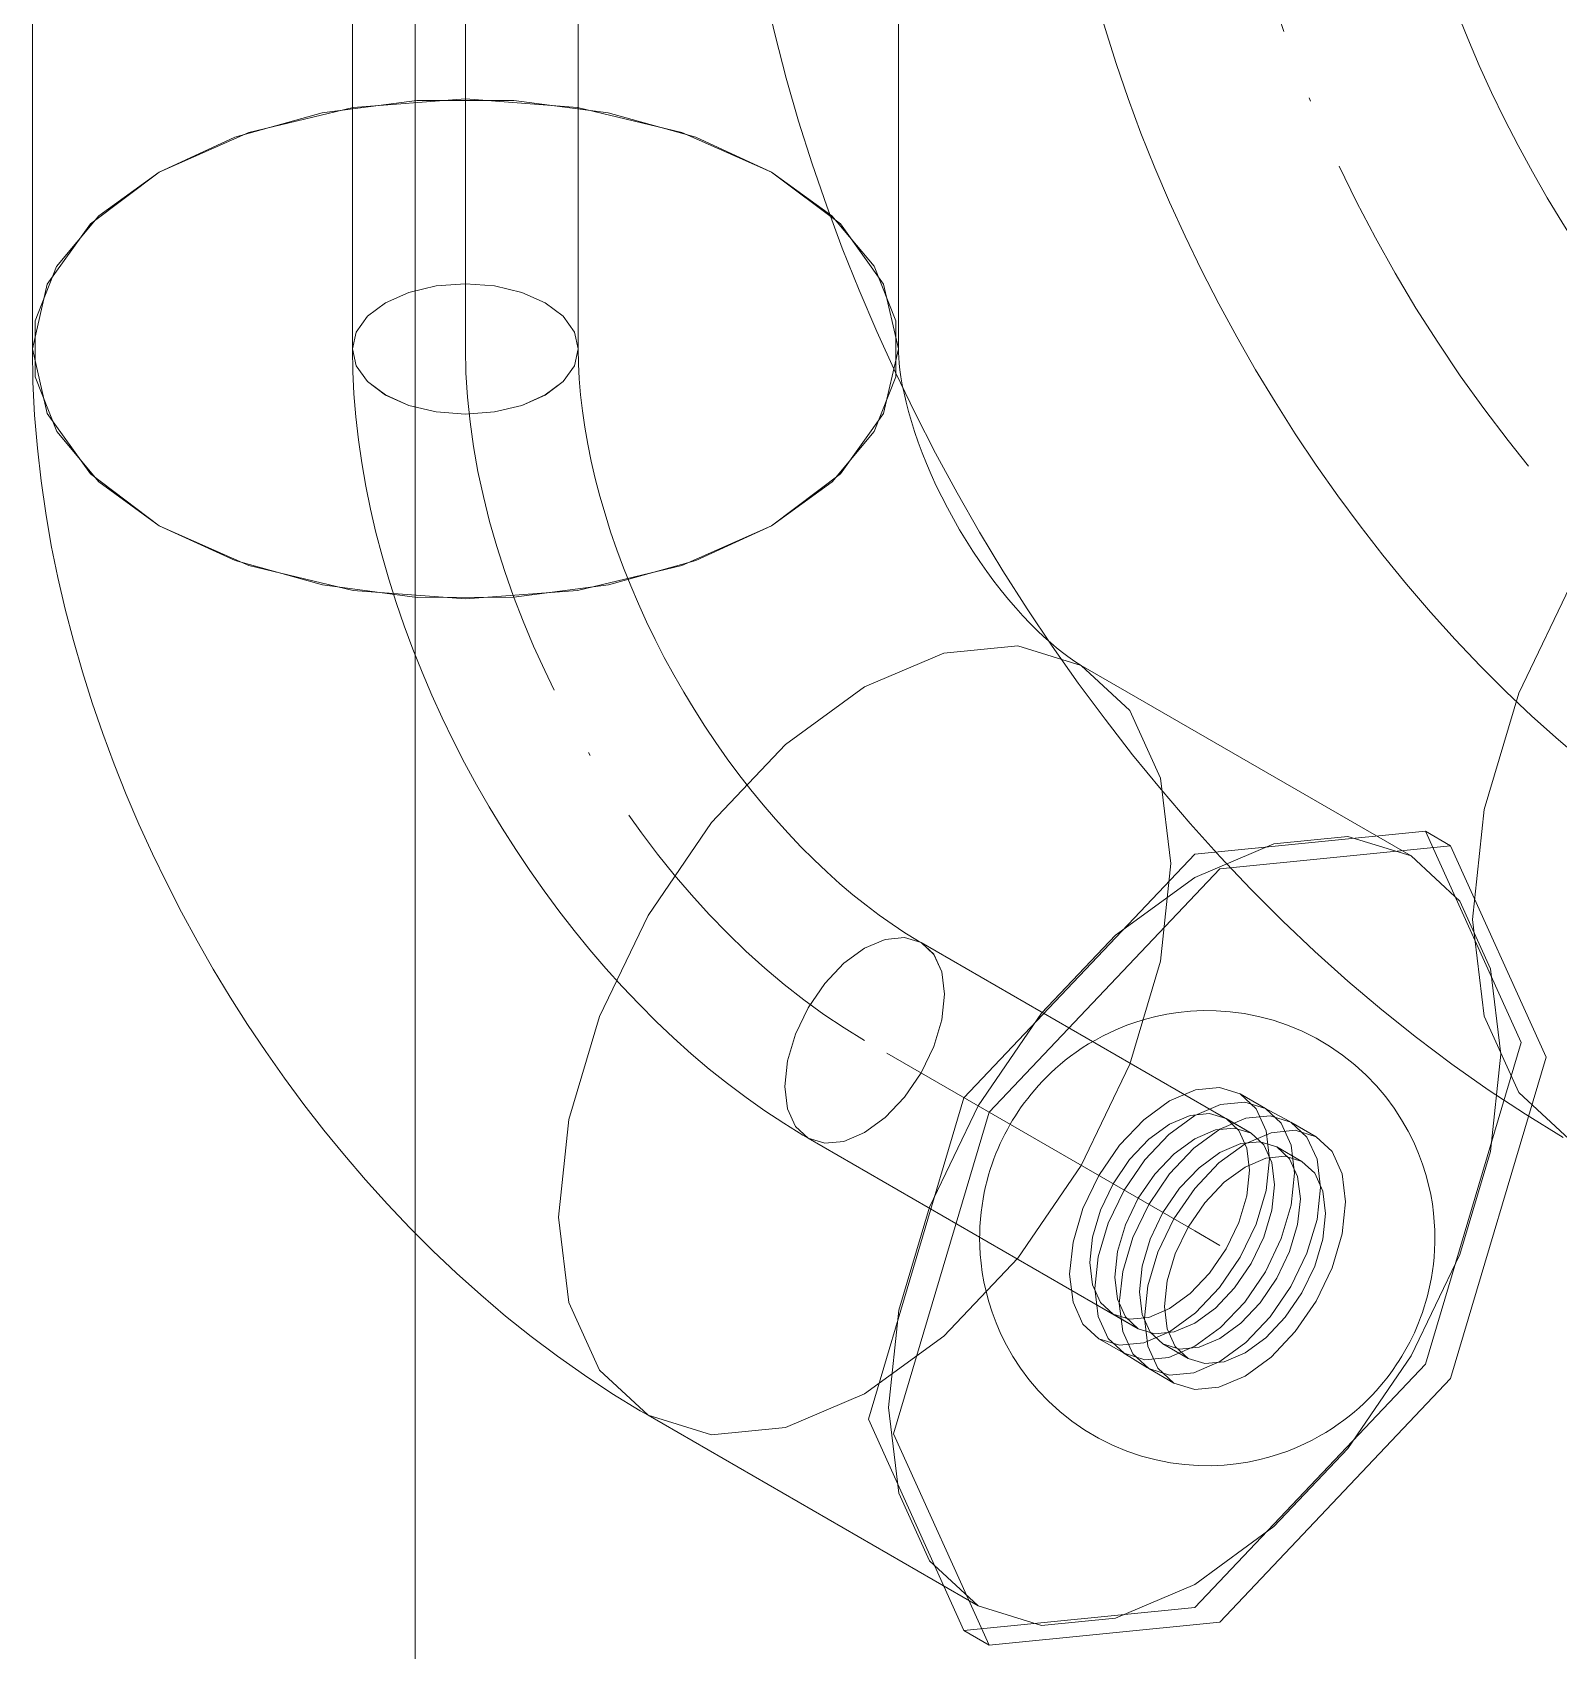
# Model space of a CAD drawing. Header units: millimetres. Extents: x -88595 to 880822, y -1054509 to -148035.
# Drawn here: x 428585.74 to 428628.65, y -355723.35 to -355677.84 of the extents above; entities that cross this region are included whole.
import ezdxf

# ---------------------------------------------------------------- set-up
doc = ezdxf.new("R2010")
doc.units = ezdxf.units.MM
doc.linetypes.add('$12$ADSK_Осевая', pattern=[14, 10, -2, 0, -2])
doc.linetypes.add('$13$ADSK_Осевая', pattern=[14, 10, -2, 0, -2])
for name, color, linetype, lineweight in [('Изоляция', 7, 'Continuous', 18), ('Оборудование', 7, 'Continuous', 18), ('Трубопровод', 7, 'Continuous', 18), ('Трубопроводы', 7, 'Continuous', 18)]:
    doc.layers.add(name, color=color, linetype=linetype, lineweight=lineweight)

# ---------------------------------------------------------------- blocks, each defined once
blk = doc.blocks.new('$0$ADSK_Настенный внутренний блок кондиционера1 - AS12BS4HRA-3264940-В_ОВ3_1')
at = {"layer": 'Оборудование'}
blk.add_line((-4187.447, -1239.269), (-4187.447, -1440.011), dxfattribs=at)
blk = doc.blocks.new('$0$ADSK_МедьПайка_Отвод-гнутая труба - Отвод _гнутая труба_-V140-В_ОВ3_1')
at = {"layer": 'Трубопроводы', "color": 190, "true_color": 0x8000ff}
for points in [[(-18410.91, 7353.951, 0), (-18410.405, 7354.33, 0), (-18410.088, 7354.772, 0), (-18409.98, 7355.247, 0), (-18410.088, 7355.721, 0), (-18410.405, 7356.163, 0), (-18410.91, 7356.543, 0), (-18411.567, 7356.834, 0), (-18412.333, 7357.017, 0), (-18413.155, 7357.08, 0), (-18413.976, 7357.017, 0), (-18414.742, 7356.834, 0), (-18415.4, 7356.543, 0)], [(-18415.4, 7356.543, 0), (-18415.904, 7356.163, 0), (-18416.221, 7355.721, 0), (-18416.33, 7355.247, 0), (-18416.221, 7354.772, 0), (-18415.904, 7354.33, 0), (-18415.4, 7353.951, 0), (-18414.742, 7353.659, 0), (-18413.976, 7353.476, 0), (-18413.155, 7353.414, 0), (-18412.333, 7353.476, 0), (-18411.567, 7353.659, 0), (-18410.91, 7353.951, 0)], [(-18416.33, 7355.247, 0), (-18416.319, 7354.615, 0), (-18416.287, 7353.979, 0), (-18416.234, 7353.337, 0), (-18416.16, 7352.692, 0), (-18416.066, 7352.043, 0), (-18415.953, 7351.391, 0), (-18415.82, 7350.737, 0), (-18415.668, 7350.081, 0), (-18415.497, 7349.425, 0), (-18415.308, 7348.769, 0), (-18415.1, 7348.113, 0), (-18414.876, 7347.459, 0), (-18414.633, 7346.808, 0), (-18414.374, 7346.159, 0), (-18414.099, 7345.514, 0), (-18413.807, 7344.873, 0), (-18413.499, 7344.238, 0), (-18413.176, 7343.609, 0), (-18412.838, 7342.987, 0), (-18412.486, 7342.372, 0), (-18412.12, 7341.766, 0), (-18411.74, 7341.169, 0), (-18411.347, 7340.583, 0), (-18410.942, 7340.007, 0), (-18410.524, 7339.442, 0), (-18410.095, 7338.89, 0), (-18409.655, 7338.351, 0), (-18409.203, 7337.825, 0), (-18408.742, 7337.314, 0), (-18408.271, 7336.818, 0), (-18407.79, 7336.337, 0), (-18407.301, 7335.873, 0), (-18406.803, 7335.426, 0), (-18406.298, 7334.997, 0), (-18405.785, 7334.586, 0), (-18405.264, 7334.195, 0), (-18404.737, 7333.823, 0), (-18404.203, 7333.471, 0), (-18403.664, 7333.14, 0), (-18403.517, 7333.054, 0)], [(-18409.98, 7355.247, 0), (-18409.972, 7354.831, 0), (-18409.951, 7354.402, 0), (-18409.914, 7353.96, 0), (-18409.862, 7353.506, 0), (-18409.795, 7353.042, 0), (-18409.713, 7352.569, 0), (-18409.615, 7352.088, 0), (-18409.502, 7351.599, 0), (-18409.373, 7351.105, 0), (-18409.229, 7350.606, 0), (-18409.07, 7350.104, 0), (-18408.897, 7349.598, 0), (-18408.708, 7349.092, 0), (-18408.506, 7348.585, 0), (-18408.289, 7348.078, 0), (-18408.06, 7347.574, 0), (-18407.817, 7347.072, 0), (-18407.561, 7346.574, 0), (-18407.293, 7346.081, 0), (-18407.014, 7345.594, 0), (-18406.724, 7345.113, 0), (-18406.423, 7344.641, 0), (-18406.112, 7344.177, 0), (-18405.793, 7343.722, 0), (-18405.464, 7343.279, 0), (-18405.129, 7342.847, 0), (-18404.786, 7342.427, 0), (-18404.437, 7342.02, 0), (-18404.082, 7341.627, 0), (-18403.723, 7341.249, 0), (-18403.36, 7340.886, 0), (-18402.994, 7340.54, 0), (-18402.627, 7340.209, 0), (-18402.258, 7339.897, 0), (-18401.89, 7339.602, 0), (-18401.523, 7339.325, 0), (-18401.157, 7339.067, 0), (-18400.795, 7338.829, 0), (-18400.438, 7338.609, 0), (-18400.342, 7338.554, 0)], [(-18401.929, 7333.212, 0), (-18401.348, 7333.635, 0), (-18400.807, 7334.207, 0), (-18400.342, 7334.887, 0), (-18399.985, 7335.63, 0), (-18399.761, 7336.385, 0), (-18399.684, 7337.1, 0), (-18399.761, 7337.727, 0), (-18399.985, 7338.223, 0), (-18400.342, 7338.554, 0), (-18400.807, 7338.697, 0), (-18401.348, 7338.644, 0), (-18401.929, 7338.396, 0)], [(-18401.929, 7338.396, 0), (-18402.51, 7337.973, 0), (-18403.052, 7337.401, 0), (-18403.517, 7336.721, 0), (-18403.874, 7335.978, 0), (-18404.098, 7335.223, 0), (-18404.174, 7334.508, 0), (-18404.098, 7333.881, 0), (-18403.874, 7333.385, 0), (-18403.517, 7333.054, 0), (-18403.052, 7332.911, 0), (-18402.51, 7332.964, 0), (-18401.929, 7333.212, 0)]]:
    blk.add_polyline3d(points, dxfattribs=at)
blk = doc.blocks.new('$0$ADSK_МедьПайка_Отвод-гнутая труба - Отвод _гнутая труба_-V155-В_ОВ3_1')
at = {"layer": 'Трубопроводы', "color": 134, "true_color": 0x00a6a6}
for points in [[(-4161.454, -1366.183, 0), (-4160.697, -1365.614, 0), (-4160.222, -1364.951, 0), (-4160.06, -1364.24, 0), (-4160.222, -1363.529, 0), (-4160.697, -1362.866, 0), (-4161.454, -1362.297, 0), (-4162.44, -1361.86, 0), (-4163.588, -1361.585, 0), (-4164.82, -1361.492, 0), (-4166.052, -1361.585, 0), (-4167.2, -1361.86, 0), (-4168.185, -1362.297, 0)], [(-4168.185, -1362.297, 0), (-4168.942, -1362.866, 0), (-4169.417, -1363.529, 0), (-4169.58, -1364.24, 0), (-4169.417, -1364.951, 0), (-4168.942, -1365.614, 0), (-4168.185, -1366.183, 0), (-4167.2, -1366.62, 0), (-4166.052, -1366.894, 0), (-4164.82, -1366.988, 0), (-4163.588, -1366.894, 0), (-4162.44, -1366.62, 0), (-4161.454, -1366.183, 0)], [(-4169.58, -1364.24, 0), (-4169.563, -1365.186, 0), (-4169.515, -1366.141, 0), (-4169.436, -1367.103, 0), (-4169.325, -1368.07, 0), (-4169.185, -1369.044, 0), (-4169.015, -1370.021, 0), (-4168.815, -1371.001, 0), (-4168.587, -1371.984, 0), (-4168.331, -1372.968, 0), (-4168.048, -1373.952, 0), (-4167.737, -1374.934, 0), (-4167.4, -1375.915, 0), (-4167.037, -1376.892, 0), (-4166.648, -1377.865, 0), (-4166.235, -1378.832, 0), (-4165.797, -1379.792, 0), (-4165.336, -1380.744, 0), (-4164.852, -1381.688, 0), (-4164.346, -1382.62, 0), (-4163.818, -1383.542, 0), (-4163.268, -1384.45, 0), (-4162.699, -1385.345, 0), (-4162.11, -1386.225, 0), (-4161.502, -1387.088, 0), (-4160.876, -1387.935, 0), (-4160.233, -1388.762, 0), (-4159.572, -1389.571, 0), (-4158.896, -1390.359, 0), (-4158.204, -1391.125, 0), (-4157.498, -1391.869, 0), (-4156.778, -1392.59, 0), (-4156.044, -1393.285, 0), (-4155.298, -1393.955, 0), (-4154.54, -1394.598, 0), (-4153.77, -1395.214, 0), (-4152.99, -1395.802, 0), (-4152.2, -1396.359, 0), (-4151.4, -1396.887, 0), (-4150.59, -1397.383, 0), (-4150.37, -1397.511, 0)], [(-4160.06, -1364.24, 0), (-4160.049, -1364.863, 0), (-4160.016, -1365.507, 0), (-4159.962, -1366.17, 0), (-4159.884, -1366.849, 0), (-4159.784, -1367.545, 0), (-4159.66, -1368.254, 0), (-4159.513, -1368.976, 0), (-4159.343, -1369.708, 0), (-4159.15, -1370.449, 0), (-4158.935, -1371.197, 0), (-4158.696, -1371.951, 0), (-4158.436, -1372.708, 0), (-4158.154, -1373.468, 0), (-4157.85, -1374.228, 0), (-4157.526, -1374.987, 0), (-4157.181, -1375.744, 0), (-4156.817, -1376.496, 0), (-4156.433, -1377.242, 0), (-4156.032, -1377.982, 0), (-4155.613, -1378.712, 0), (-4155.178, -1379.432, 0), (-4154.727, -1380.141, 0), (-4154.262, -1380.836, 0), (-4153.782, -1381.517, 0), (-4153.29, -1382.182, 0), (-4152.787, -1382.83, 0), (-4152.273, -1383.46, 0), (-4151.749, -1384.07, 0), (-4151.218, -1384.659, 0), (-4150.679, -1385.225, 0), (-4150.136, -1385.769, 0), (-4149.587, -1386.289, 0), (-4149.036, -1386.784, 0), (-4148.484, -1387.253, 0), (-4147.932, -1387.695, 0), (-4147.381, -1388.11, 0), (-4146.833, -1388.496, 0), (-4146.29, -1388.854, 0), (-4145.754, -1389.183, 0), (-4145.61, -1389.267, 0)], [(-4147.99, -1397.275, 0), (-4147.119, -1396.64, 0), (-4146.308, -1395.783, 0), (-4145.61, -1394.763, 0), (-4145.076, -1393.649, 0), (-4144.739, -1392.518, 0), (-4144.625, -1391.446, 0), (-4144.739, -1390.506, 0), (-4145.076, -1389.763, 0), (-4145.61, -1389.267, 0), (-4146.308, -1389.051, 0), (-4147.119, -1389.132, 0), (-4147.99, -1389.502, 0)], [(-4147.99, -1389.502, 0), (-4148.862, -1390.138, 0), (-4149.673, -1390.995, 0), (-4150.37, -1392.015, 0), (-4150.905, -1393.128, 0), (-4151.242, -1394.26, 0), (-4151.356, -1395.332, 0), (-4151.242, -1396.272, 0), (-4150.905, -1397.015, 0), (-4150.37, -1397.511, 0), (-4149.673, -1397.726, 0), (-4148.862, -1397.646, 0), (-4147.99, -1397.275, 0)]]:
    blk.add_polyline3d(points, dxfattribs=at)
blk = doc.blocks.new('$0$ADSK_МедьПайка_Муфта редукционная - Муфта редукционная медная под пайку-V171-В_ОВ3_1')
at = {"layer": 'Трубопроводы', "color": 190, "true_color": 0x8000ff}
for p, q in [((-2147.345, -4589.228), (-2148.052, -4588.82)), ((-2146.661, -4589.595), (-2147.38, -4589.209)), ((-2147.745, -4589.921), (-2148.452, -4589.513)), ((-2145.918, -4590.023), (-2146.625, -4589.615)), ((-2146.318, -4590.716), (-2147.025, -4590.308)), ((-2148.625, -4593.079), (-2149.332, -4592.671)), ((-2151.627, -4595.012), (-2150.92, -4595.421)), ((-2152.027, -4595.705), (-2151.32, -4596.113)), ((-2150.225, -4595.85), (-2149.518, -4596.259)), ((-2151.355, -4596.093), (-2150.66, -4596.522)), ((-2150.625, -4596.543), (-2149.918, -4596.952))]:
    blk.add_line(p, q, dxfattribs=at)
for points in [[(-2142.579, -4592.875, 0), (-2142.583, -4592.649, 0), (-2142.595, -4592.413, 0), (-2142.618, -4592.168, 0), (-2142.651, -4591.913, 0), (-2142.697, -4591.648, 0), (-2142.758, -4591.373, 0), (-2142.833, -4591.088, 0), (-2142.927, -4590.793, 0), (-2143.04, -4590.49, 0), (-2143.174, -4590.18, 0), (-2143.331, -4589.864, 0), (-2143.514, -4589.544, 0), (-2143.723, -4589.223, 0), (-2143.959, -4588.905, 0), (-2144.223, -4588.592, 0), (-2144.514, -4588.289, 0), (-2144.832, -4588, 0), (-2145.174, -4587.728, 0), (-2145.538, -4587.478, 0), (-2145.92, -4587.253, 0), (-2146.315, -4587.056, 0), (-2146.72, -4586.887, 0), (-2147.129, -4586.748, 0), (-2147.538, -4586.639, 0), (-2147.943, -4586.559, 0), (-2148.339, -4586.507, 0), (-2148.725, -4586.48, 0), (-2149.097, -4586.476, 0), (-2149.453, -4586.493, 0), (-2149.794, -4586.527, 0), (-2150.117, -4586.577, 0), (-2150.424, -4586.64, 0), (-2150.713, -4586.715, 0), (-2150.986, -4586.798, 0), (-2151.243, -4586.889, 0), (-2151.484, -4586.986, 0), (-2151.712, -4587.088, 0), (-2151.925, -4587.194, 0), (-2152.126, -4587.303, 0), (-2152.316, -4587.414, 0), (-2152.494, -4587.527, 0), (-2152.663, -4587.642, 0), (-2152.822, -4587.757, 0), (-2152.972, -4587.874, 0), (-2153.114, -4587.991, 0), (-2153.249, -4588.108, 0), (-2153.377, -4588.226, 0), (-2153.499, -4588.345, 0), (-2153.615, -4588.463, 0), (-2153.726, -4588.582, 0), (-2153.831, -4588.702, 0), (-2153.932, -4588.822, 0), (-2154.028, -4588.943, 0), (-2154.12, -4589.064, 0), (-2154.209, -4589.186, 0), (-2154.294, -4589.31, 0), (-2154.375, -4589.434, 0), (-2154.453, -4589.56, 0), (-2154.528, -4589.687, 0), (-2154.6, -4589.816, 0), (-2154.67, -4589.947, 0), (-2154.736, -4590.08, 0), (-2154.8, -4590.216, 0), (-2154.861, -4590.354, 0), (-2154.92, -4590.495, 0), (-2154.976, -4590.64, 0), (-2155.029, -4590.788, 0), (-2155.079, -4590.94, 0), (-2155.126, -4591.096, 0), (-2155.171, -4591.256, 0), (-2155.212, -4591.422, 0), (-2155.249, -4591.593, 0), (-2155.283, -4591.77, 0), (-2155.312, -4591.953, 0), (-2155.337, -4592.142, 0), (-2155.356, -4592.339, 0), (-2155.37, -4592.544, 0), (-2155.378, -4592.757, 0), (-2155.379, -4592.875, 0)], [(-2152.85, -4593.885, 0), (-2152.754, -4592.99, 0), (-2152.474, -4592.045, 0), (-2152.027, -4591.115, 0), (-2151.445, -4590.263, 0), (-2150.767, -4589.548, 0), (-2150.039, -4589.017, 0), (-2149.312, -4588.708, 0), (-2148.634, -4588.641, 0), (-2148.052, -4588.82, 0), (-2147.605, -4589.234, 0), (-2147.324, -4589.855, 0), (-2147.229, -4590.64, 0)], [(-2152.143, -4594.294, 0), (-2152.047, -4593.398, 0), (-2151.766, -4592.453, 0), (-2151.32, -4591.523, 0), (-2150.738, -4590.672, 0), (-2150.06, -4589.956, 0), (-2149.332, -4589.425, 0), (-2148.605, -4589.116, 0), (-2147.927, -4589.049, 0), (-2147.345, -4589.228, 0), (-2146.898, -4589.643, 0), (-2146.617, -4590.263, 0), (-2146.522, -4591.048, 0)], [(-2146.522, -4591.048, 0), (-2146.617, -4590.263, 0), (-2146.898, -4589.643, 0), (-2147.345, -4589.228, 0), (-2147.927, -4589.049, 0), (-2148.605, -4589.116, 0), (-2149.332, -4589.425, 0), (-2150.06, -4589.956, 0), (-2150.738, -4590.672, 0), (-2151.32, -4591.523, 0), (-2151.766, -4592.453, 0), (-2152.047, -4593.398, 0), (-2152.143, -4594.294, 0)], [(-2147.794, -4590.966, 0), (-2147.871, -4590.34, 0), (-2148.095, -4589.844, 0), (-2148.452, -4589.513, 0), (-2148.917, -4589.369, 0), (-2149.458, -4589.423, 0), (-2150.039, -4589.67, 0), (-2150.62, -4590.094, 0), (-2151.162, -4590.666, 0), (-2151.627, -4591.346, 0), (-2151.984, -4592.089, 0), (-2152.208, -4592.844, 0), (-2152.284, -4593.559, 0)], [(-2145.797, -4591.446, 0), (-2145.893, -4590.657, 0), (-2146.176, -4590.032, 0), (-2146.625, -4589.615, 0), (-2147.211, -4589.434, 0), (-2147.893, -4589.502, 0), (-2148.625, -4589.813, 0), (-2149.357, -4590.347, 0), (-2150.039, -4591.067, 0), (-2150.625, -4591.924, 0), (-2151.075, -4592.86, 0), (-2151.357, -4593.811, 0), (-2151.454, -4594.712, 0)], [(-2151.454, -4594.712, 0), (-2151.357, -4593.811, 0), (-2151.075, -4592.86, 0), (-2150.625, -4591.924, 0), (-2150.039, -4591.067, 0), (-2149.357, -4590.347, 0), (-2148.625, -4589.813, 0), (-2147.893, -4589.502, 0), (-2147.211, -4589.434, 0), (-2146.625, -4589.615, 0), (-2146.176, -4590.032, 0), (-2145.893, -4590.657, 0), (-2145.797, -4591.446, 0)], [(-2151.577, -4593.967, 0), (-2151.501, -4593.252, 0), (-2151.277, -4592.497, 0), (-2150.92, -4591.754, 0), (-2150.455, -4591.074, 0), (-2149.913, -4590.502, 0), (-2149.332, -4590.079, 0), (-2148.751, -4589.831, 0), (-2148.21, -4589.778, 0), (-2147.745, -4589.921, 0), (-2147.388, -4590.252, 0), (-2147.164, -4590.748, 0), (-2147.087, -4591.375, 0)], [(-2145.09, -4591.854, 0), (-2145.186, -4591.065, 0), (-2145.469, -4590.44, 0), (-2145.918, -4590.023, 0), (-2146.504, -4589.842, 0), (-2147.186, -4589.91, 0), (-2147.918, -4590.221, 0), (-2148.65, -4590.755, 0), (-2149.332, -4591.475, 0), (-2149.918, -4592.333, 0), (-2150.368, -4593.269, 0), (-2150.65, -4594.219, 0), (-2150.746, -4595.12, 0)], [(-2146.362, -4591.773, 0), (-2146.44, -4591.141, 0), (-2146.666, -4590.641, 0), (-2147.025, -4590.308, 0), (-2147.494, -4590.163, 0), (-2148.04, -4590.217, 0), (-2148.625, -4590.466, 0), (-2149.211, -4590.894, 0), (-2149.757, -4591.47, 0), (-2150.225, -4592.155, 0), (-2150.585, -4592.904, 0), (-2150.811, -4593.665, 0), (-2150.888, -4594.386, 0)], [(-2150.181, -4594.794, 0), (-2150.104, -4594.073, 0), (-2149.878, -4593.312, 0), (-2149.518, -4592.564, 0), (-2149.049, -4591.878, 0), (-2148.504, -4591.302, 0), (-2147.918, -4590.875, 0), (-2147.332, -4590.626, 0), (-2146.787, -4590.571, 0), (-2146.318, -4590.716, 0), (-2145.958, -4591.05, 0), (-2145.732, -4591.549, 0), (-2145.655, -4592.181, 0)], [(-2147.229, -4590.64, 0), (-2147.324, -4591.535, 0), (-2147.605, -4592.48, 0), (-2148.052, -4593.41, 0), (-2148.634, -4594.262, 0), (-2149.312, -4594.978, 0), (-2150.039, -4595.508, 0), (-2150.767, -4595.818, 0), (-2151.445, -4595.885, 0), (-2152.027, -4595.705, 0), (-2152.474, -4595.291, 0), (-2152.754, -4594.67, 0), (-2152.85, -4593.885, 0)], [(-2152.284, -4593.559, 0), (-2152.208, -4594.186, 0), (-2151.984, -4594.681, 0), (-2151.627, -4595.012, 0), (-2151.162, -4595.156, 0), (-2150.62, -4595.102, 0), (-2150.039, -4594.855, 0), (-2149.458, -4594.431, 0), (-2148.917, -4593.86, 0), (-2148.452, -4593.179, 0), (-2148.095, -4592.436, 0), (-2147.871, -4591.682, 0), (-2147.794, -4590.966, 0)], [(-2146.522, -4591.048, 0), (-2146.617, -4591.943, 0), (-2146.898, -4592.888, 0), (-2147.345, -4593.818, 0), (-2147.927, -4594.67, 0), (-2148.605, -4595.386, 0), (-2149.332, -4595.916, 0), (-2150.06, -4596.226, 0), (-2150.738, -4596.293, 0), (-2151.32, -4596.113, 0), (-2151.766, -4595.699, 0), (-2152.047, -4595.078, 0), (-2152.143, -4594.294, 0)], [(-2152.143, -4594.294, 0), (-2152.047, -4595.078, 0), (-2151.766, -4595.699, 0), (-2151.32, -4596.113, 0), (-2150.738, -4596.293, 0), (-2150.06, -4596.226, 0), (-2149.332, -4595.916, 0), (-2148.605, -4595.386, 0), (-2147.927, -4594.67, 0), (-2147.345, -4593.818, 0), (-2146.898, -4592.888, 0), (-2146.617, -4591.943, 0), (-2146.522, -4591.048, 0)], [(-2147.087, -4591.375, 0), (-2147.164, -4592.09, 0), (-2147.388, -4592.845, 0), (-2147.745, -4593.587, 0), (-2148.21, -4594.268, 0), (-2148.751, -4594.839, 0), (-2149.332, -4595.263, 0), (-2149.913, -4595.51, 0), (-2150.455, -4595.564, 0), (-2150.92, -4595.421, 0), (-2151.277, -4595.09, 0), (-2151.501, -4594.594, 0), (-2151.577, -4593.967, 0)], [(-2151.454, -4594.712, 0), (-2151.357, -4595.502, 0), (-2151.075, -4596.126, 0), (-2150.625, -4596.543, 0), (-2150.039, -4596.724, 0), (-2149.357, -4596.657, 0), (-2148.625, -4596.345, 0), (-2147.893, -4595.811, 0), (-2147.211, -4595.091, 0), (-2146.625, -4594.234, 0), (-2146.176, -4593.298, 0), (-2145.893, -4592.347, 0), (-2145.797, -4591.446, 0)], [(-2145.797, -4591.446, 0), (-2145.893, -4592.347, 0), (-2146.176, -4593.298, 0), (-2146.625, -4594.234, 0), (-2147.211, -4595.091, 0), (-2147.893, -4595.811, 0), (-2148.625, -4596.345, 0), (-2149.357, -4596.657, 0), (-2150.039, -4596.724, 0), (-2150.625, -4596.543, 0), (-2151.075, -4596.126, 0), (-2151.357, -4595.502, 0), (-2151.454, -4594.712, 0)], [(-2150.888, -4594.386, 0), (-2150.811, -4595.017, 0), (-2150.585, -4595.517, 0), (-2150.225, -4595.85, 0), (-2149.757, -4595.995, 0), (-2149.211, -4595.941, 0), (-2148.625, -4595.692, 0), (-2148.04, -4595.265, 0), (-2147.494, -4594.689, 0), (-2147.025, -4594.003, 0), (-2146.666, -4593.254, 0), (-2146.44, -4592.494, 0), (-2146.362, -4591.773, 0)], [(-2150.746, -4595.12, 0), (-2150.65, -4595.91, 0), (-2150.368, -4596.535, 0), (-2149.918, -4596.952, 0), (-2149.332, -4597.132, 0), (-2148.65, -4597.065, 0), (-2147.918, -4596.753, 0), (-2147.186, -4596.219, 0), (-2146.504, -4595.499, 0), (-2145.918, -4594.642, 0), (-2145.469, -4593.706, 0), (-2145.186, -4592.755, 0), (-2145.09, -4591.854, 0)], [(-2145.655, -4592.181, 0), (-2145.732, -4592.902, 0), (-2145.958, -4593.662, 0), (-2146.318, -4594.411, 0), (-2146.787, -4595.097, 0), (-2147.332, -4595.673, 0), (-2147.918, -4596.1, 0), (-2148.504, -4596.349, 0), (-2149.049, -4596.403, 0), (-2149.518, -4596.259, 0), (-2149.878, -4595.925, 0), (-2150.104, -4595.426, 0), (-2150.181, -4594.794, 0)], [(-2155.379, -4592.875, 0), (-2155.375, -4593.101, 0), (-2155.362, -4593.337, 0), (-2155.34, -4593.582, 0), (-2155.306, -4593.837, 0), (-2155.26, -4594.102, 0), (-2155.2, -4594.377, 0), (-2155.124, -4594.662, 0), (-2155.031, -4594.957, 0), (-2154.918, -4595.26, 0), (-2154.784, -4595.57, 0), (-2154.626, -4595.886, 0), (-2154.444, -4596.206, 0), (-2154.235, -4596.527, 0), (-2153.999, -4596.845, 0), (-2153.735, -4597.158, 0), (-2153.443, -4597.461, 0), (-2153.125, -4597.75, 0), (-2152.783, -4598.022, 0), (-2152.419, -4598.272, 0), (-2152.038, -4598.497, 0), (-2151.642, -4598.695, 0), (-2151.238, -4598.863, 0), (-2150.828, -4599.002, 0), (-2150.42, -4599.111, 0), (-2150.015, -4599.191, 0), (-2149.618, -4599.243, 0), (-2149.233, -4599.27, 0), (-2148.861, -4599.274, 0), (-2148.504, -4599.257, 0), (-2148.163, -4599.223, 0), (-2147.84, -4599.173, 0), (-2147.534, -4599.11, 0), (-2147.244, -4599.036, 0), (-2146.972, -4598.952, 0), (-2146.715, -4598.861, 0), (-2146.473, -4598.764, 0), (-2146.246, -4598.662, 0), (-2146.032, -4598.556, 0), (-2145.831, -4598.447, 0), (-2145.642, -4598.336, 0), (-2145.463, -4598.223, 0), (-2145.295, -4598.108, 0), (-2145.136, -4597.993, 0), (-2144.985, -4597.876, 0), (-2144.843, -4597.759, 0), (-2144.708, -4597.642, 0), (-2144.58, -4597.524, 0), (-2144.458, -4597.405, 0), (-2144.342, -4597.287, 0), (-2144.232, -4597.168, 0), (-2144.126, -4597.048, 0), (-2144.026, -4596.928, 0), (-2143.929, -4596.807, 0), (-2143.837, -4596.686, 0), (-2143.749, -4596.564, 0), (-2143.664, -4596.44, 0), (-2143.582, -4596.316, 0), (-2143.504, -4596.19, 0), (-2143.429, -4596.063, 0), (-2143.357, -4595.934, 0), (-2143.288, -4595.803, 0), (-2143.221, -4595.67, 0), (-2143.157, -4595.534, 0), (-2143.096, -4595.396, 0), (-2143.038, -4595.255, 0), (-2142.982, -4595.11, 0), (-2142.929, -4594.962, 0), (-2142.878, -4594.81, 0), (-2142.831, -4594.654, 0), (-2142.787, -4594.494, 0), (-2142.746, -4594.328, 0), (-2142.708, -4594.157, 0), (-2142.675, -4593.98, 0), (-2142.646, -4593.797, 0), (-2142.621, -4593.608, 0), (-2142.601, -4593.411, 0), (-2142.587, -4593.206, 0), (-2142.58, -4592.993, 0), (-2142.579, -4592.875, 0)]]:
    blk.add_polyline3d(points, dxfattribs=at)

msp = doc.modelspace()

# ---------------------------------------------------------------- linework, layer by layer
at = {"layer": 'Изоляция', "color": 190, "true_color": 0x8000ff}
for p, q in [((428585.739, -355176.23), (428585.739, -355686.745)), ((428610.089, -355686.745), (428610.089, -355176.23)), ((428624.508, -355701.002), (428615.227, -355695.644)), ((428625.615, -355700.717), (428624.908, -355700.309)), ((428603.052, -355716.731), (428612.333, -355722.09)), ((428611.933, -355722.782), (428612.64, -355723.191))]:
    msp.add_line(p, q, dxfattribs=at)
at = {"layer": 'Изоляция', "color": 134, "true_color": 0x00a6a6}
for points in [[(428606.338, -355676.702, 0), (428606.621, -355677.922, 0), (428606.937, -355679.135, 0), (428607.285, -355680.342, 0), (428607.664, -355681.541, 0), (428608.073, -355682.733, 0), (428608.513, -355683.916, 0), (428608.982, -355685.089, 0), (428609.479, -355686.253, 0), (428610.004, -355687.406, 0), (428610.557, -355688.547, 0), (428611.136, -355689.676, 0), (428611.742, -355690.792, 0), (428612.374, -355691.894, 0), (428613.03, -355692.98, 0), (428613.712, -355694.051, 0), (428614.417, -355695.105, 0), (428615.147, -355696.141, 0), (428615.9, -355697.159, 0), (428616.675, -355698.157, 0), (428617.474, -355699.135, 0), (428618.295, -355700.091, 0), (428619.138, -355701.026, 0), (428620.003, -355701.937, 0), (428620.89, -355702.824, 0), (428621.799, -355703.685, 0), (428622.73, -355704.521, 0), (428623.682, -355705.329, 0), (428624.657, -355706.109, 0), (428625.654, -355706.86, 0), (428626.674, -355707.58, 0), (428627.717, -355708.267, 0), (428628.784, -355708.921, 0)], [(428626.227, -355702.793, 0), (428626.558, -355699.694, 0), (428627.53, -355696.423, 0), (428629.077, -355693.203, 0), (428631.092, -355690.254, 0), (428633.438, -355687.777, 0), (428635.957, -355685.94, 0)], [(428635.957, -355685.94, 0), (428633.438, -355687.777, 0), (428631.092, -355690.254, 0), (428629.077, -355693.203, 0), (428627.53, -355696.423, 0), (428626.558, -355699.694, 0), (428626.227, -355702.793, 0)], [(428635.957, -355708.41, 0), (428633.438, -355709.481, 0), (428631.092, -355709.714, 0), (428629.077, -355709.092, 0), (428627.53, -355707.658, 0), (428626.558, -355705.509, 0), (428626.227, -355702.793, 0)], [(428626.227, -355702.793, 0), (428626.558, -355705.509, 0), (428627.53, -355707.658, 0), (428629.077, -355709.092, 0), (428631.092, -355709.714, 0), (428633.438, -355709.481, 0), (428635.957, -355708.41, 0)]]:
    msp.add_polyline3d(points, dxfattribs=at)
at = {"layer": 'Изоляция', "color": 190, "true_color": 0x8000ff}
for points in [[(428589.305, -355681.774, 0), (428591.827, -355680.657, 0), (428594.763, -355679.955, 0), (428597.914, -355679.715, 0), (428601.065, -355679.955, 0), (428604.002, -355680.657, 0), (428606.523, -355681.774, 0)], [(428606.523, -355681.774, 0), (428604.391, -355680.792, 0), (428601.933, -355680.109, 0), (428599.275, -355679.759, 0), (428596.549, -355679.76, 0), (428593.891, -355680.11, 0), (428591.435, -355680.793, 0), (428589.305, -355681.774, 0)], [(428589.305, -355691.715, 0), (428587.37, -355690.259, 0), (428586.154, -355688.564, 0), (428585.739, -355686.745, 0), (428586.154, -355684.925, 0), (428587.37, -355683.23, 0), (428589.305, -355681.774, 0)], [(428589.305, -355681.774, 0), (428587.605, -355683.005, 0), (428586.422, -355684.424, 0), (428585.816, -355685.959, 0), (428585.816, -355687.533, 0), (428586.423, -355689.067, 0), (428587.606, -355690.485, 0), (428589.305, -355691.715, 0)], [(428606.523, -355681.774, 0), (428608.458, -355683.23, 0), (428609.674, -355684.925, 0), (428610.089, -355686.745, 0), (428609.674, -355688.564, 0), (428608.458, -355690.259, 0), (428606.523, -355691.715, 0)], [(428606.523, -355691.715, 0), (428608.224, -355690.484, 0), (428609.407, -355689.065, 0), (428610.013, -355687.53, 0), (428610.013, -355685.956, 0), (428609.405, -355684.422, 0), (428608.222, -355683.004, 0), (428606.523, -355681.774, 0)], [(428585.739, -355686.745, 0), (428585.755, -355687.682, 0), (428585.802, -355688.612, 0), (428585.879, -355689.536, 0), (428585.983, -355690.454, 0), (428586.115, -355691.365, 0), (428586.272, -355692.27, 0), (428586.455, -355693.169, 0), (428586.662, -355694.062, 0), (428586.893, -355694.947, 0), (428587.146, -355695.826, 0), (428587.422, -355696.698, 0), (428587.719, -355697.563, 0), (428588.038, -355698.421, 0), (428588.377, -355699.271, 0), (428588.737, -355700.112, 0), (428589.117, -355700.946, 0), (428589.516, -355701.77, 0), (428589.934, -355702.585, 0), (428590.371, -355703.39, 0), (428590.827, -355704.185, 0), (428591.301, -355704.969, 0), (428591.792, -355705.742, 0), (428592.302, -355706.503, 0), (428592.829, -355707.251, 0), (428593.373, -355707.987, 0), (428593.935, -355708.71, 0), (428594.514, -355709.418, 0), (428595.109, -355710.112, 0), (428595.722, -355710.791, 0), (428596.352, -355711.455, 0), (428596.999, -355712.102, 0), (428597.664, -355712.732, 0), (428598.346, -355713.344, 0), (428599.046, -355713.939, 0), (428599.765, -355714.514, 0), (428600.502, -355715.069, 0), (428601.259, -355715.603, 0), (428602.035, -355716.115, 0), (428602.833, -355716.603, 0), (428603.052, -355716.731, 0)], [(428610.089, -355686.745, 0), (428610.091, -355686.855, 0), (428610.098, -355686.99, 0), (428610.111, -355687.15, 0), (428610.132, -355687.331, 0), (428610.161, -355687.532, 0), (428610.2, -355687.752, 0), (428610.248, -355687.989, 0), (428610.306, -355688.24, 0), (428610.375, -355688.505, 0), (428610.455, -355688.781, 0), (428610.545, -355689.067, 0), (428610.646, -355689.362, 0), (428610.758, -355689.662, 0), (428610.881, -355689.969, 0), (428611.013, -355690.278, 0), (428611.155, -355690.59, 0), (428611.307, -355690.903, 0), (428611.467, -355691.215, 0), (428611.635, -355691.525, 0), (428611.811, -355691.832, 0), (428611.994, -355692.135, 0), (428612.183, -355692.431, 0), (428612.376, -355692.721, 0), (428612.575, -355693.002, 0), (428612.776, -355693.275, 0), (428612.979, -355693.537, 0), (428613.184, -355693.787, 0), (428613.389, -355694.025, 0), (428613.592, -355694.25, 0), (428613.792, -355694.461, 0), (428613.988, -355694.658, 0), (428614.179, -355694.838, 0), (428614.362, -355695.003, 0), (428614.536, -355695.15, 0), (428614.699, -355695.281, 0), (428614.849, -355695.394, 0), (428614.985, -355695.49, 0), (428615.104, -355695.569, 0), (428615.204, -355695.63, 0), (428615.227, -355695.644, 0)], [(428606.523, -355691.715, 0), (428604.002, -355692.832, 0), (428601.065, -355693.534, 0), (428597.914, -355693.774, 0), (428594.763, -355693.534, 0), (428591.827, -355692.832, 0), (428589.305, -355691.715, 0)], [(428589.305, -355691.715, 0), (428591.438, -355692.697, 0), (428593.895, -355693.38, 0), (428596.554, -355693.73, 0), (428599.28, -355693.729, 0), (428601.937, -355693.379, 0), (428604.393, -355692.696, 0), (428606.523, -355691.715, 0)], [(428609.14, -355696.247, 0), (428611.368, -355695.299, 0), (428613.444, -355695.093, 0), (428615.227, -355695.644, 0), (428616.595, -355696.912, 0), (428617.455, -355698.813, 0), (428617.749, -355701.217, 0)], [(428617.749, -355701.217, 0), (428617.455, -355698.813, 0), (428616.595, -355696.912, 0), (428615.227, -355695.644, 0), (428613.444, -355695.093, 0), (428611.368, -355695.299, 0), (428609.14, -355696.247, 0)], [(428600.531, -355711.158, 0), (428600.824, -355708.416, 0), (428601.684, -355705.521, 0), (428603.052, -355702.673, 0), (428604.835, -355700.064, 0), (428606.911, -355697.872, 0), (428609.14, -355696.247, 0)], [(428609.14, -355696.247, 0), (428606.911, -355697.872, 0), (428604.835, -355700.064, 0), (428603.052, -355702.673, 0), (428601.684, -355705.521, 0), (428600.824, -355708.416, 0), (428600.531, -355711.158, 0)], [(428618.42, -355700.952, 0), (428624.908, -355700.309, 0), (428627.595, -355706.249, 0)], [(428627.029, -355706.575, 0), (428626.736, -355704.172, 0), (428625.876, -355702.271, 0), (428624.508, -355701.002, 0), (428622.725, -355700.451, 0), (428620.649, -355700.657, 0), (428618.42, -355701.605, 0)], [(428628.302, -355706.657, 0), (428625.615, -355700.717, 0), (428619.128, -355701.36, 0)], [(428617.749, -355701.217, 0), (428617.455, -355703.959, 0), (428616.595, -355706.853, 0), (428615.227, -355709.702, 0), (428613.444, -355712.311, 0), (428611.368, -355714.503, 0), (428609.14, -355716.128, 0)], [(428609.14, -355716.128, 0), (428611.368, -355714.503, 0), (428613.444, -355712.311, 0), (428615.227, -355709.702, 0), (428616.595, -355706.853, 0), (428617.455, -355703.959, 0), (428617.749, -355701.217, 0)], [(428609.246, -355716.843, 0), (428611.933, -355707.8, 0), (428618.42, -355700.952, 0)], [(428618.42, -355701.605, 0), (428616.192, -355703.23, 0), (428614.116, -355705.422, 0), (428612.333, -355708.031, 0), (428610.965, -355710.88, 0), (428610.105, -355713.774, 0), (428609.811, -355716.516, 0)], [(428619.128, -355701.36, 0), (428612.64, -355708.208, 0), (428609.953, -355717.251, 0)], [(428627.595, -355706.249, 0), (428624.908, -355715.291, 0), (428618.42, -355722.14, 0)], [(428618.42, -355721.487, 0), (428620.649, -355719.861, 0), (428622.725, -355717.669, 0), (428624.508, -355715.06, 0), (428625.876, -355712.212, 0), (428626.736, -355709.317, 0), (428627.029, -355706.575, 0)], [(428619.128, -355722.548, 0), (428625.615, -355715.699, 0), (428628.302, -355706.657, 0)], [(428609.14, -355716.128, 0), (428606.911, -355717.076, 0), (428604.835, -355717.282, 0), (428603.052, -355716.731, 0), (428601.684, -355715.462, 0), (428600.824, -355713.561, 0), (428600.531, -355711.158, 0)], [(428600.531, -355711.158, 0), (428600.824, -355713.561, 0), (428601.684, -355715.462, 0), (428603.052, -355716.731, 0), (428604.835, -355717.282, 0), (428606.911, -355717.076, 0), (428609.14, -355716.128, 0)], [(428609.811, -355716.516, 0), (428610.105, -355718.92, 0), (428610.965, -355720.821, 0), (428612.333, -355722.09, 0), (428614.116, -355722.64, 0), (428616.192, -355722.434, 0), (428618.42, -355721.487, 0)], [(428618.42, -355722.14, 0), (428611.933, -355722.782, 0), (428609.246, -355716.843, 0)], [(428609.953, -355717.251, 0), (428612.64, -355723.191, 0), (428619.128, -355722.548, 0)]]:
    msp.add_polyline3d(points, dxfattribs=at)
at = {"layer": 'Трубопровод', "color": 190, "true_color": 0x8000ff}
for p, q in [((428594.739, -355176.23), (428594.739, -355686.745)), ((428601.089, -355686.745), (428601.089, -355176.23)), ((428620.008, -355708.796), (428610.727, -355703.438)), ((428607.552, -355708.937), (428616.833, -355714.295))]:
    msp.add_line(p, q, dxfattribs=at)
at = {"layer": 'Трубопровод', "color": 190, "linetype": '$12$ADSK_Осевая', "true_color": 0x8000ff}
for p, q in [((428597.914, -355686.745), (428597.914, -355176.23)), ((428597.914, -355686.745), (428597.914, -355176.23)), ((428618.42, -355711.546), (428609.14, -355706.187)), ((428618.42, -355711.546), (428609.14, -355706.187))]:
    msp.add_line(p, q, dxfattribs=at)
at = {"layer": 'Трубопровод', "color": 190, "true_color": 0x8000ff}
for points in [[(428595.669, -355685.448, 0), (428596.327, -355685.157, 0), (428597.093, -355684.974, 0), (428597.914, -355684.911, 0), (428598.736, -355684.974, 0), (428599.502, -355685.157, 0), (428600.159, -355685.448, 0)], [(428595.669, -355688.041, 0), (428595.165, -355687.661, 0), (428594.848, -355687.219, 0), (428594.739, -355686.745, 0), (428594.848, -355686.27, 0), (428595.165, -355685.828, 0), (428595.669, -355685.448, 0)], [(428600.159, -355685.448, 0), (428600.664, -355685.828, 0), (428600.981, -355686.27, 0), (428601.089, -355686.745, 0), (428600.981, -355687.219, 0), (428600.664, -355687.661, 0), (428600.159, -355688.041, 0)], [(428600.159, -355688.041, 0), (428599.502, -355688.332, 0), (428598.736, -355688.515, 0), (428597.914, -355688.578, 0), (428597.093, -355688.515, 0), (428596.327, -355688.332, 0), (428595.669, -355688.041, 0)], [(428609.14, -355703.595, 0), (428609.721, -355703.348, 0), (428610.262, -355703.294, 0), (428610.727, -355703.438, 0), (428611.084, -355703.769, 0), (428611.308, -355704.264, 0), (428611.385, -355704.891, 0)], [(428606.895, -355707.484, 0), (428606.971, -355706.768, 0), (428607.195, -355706.014, 0), (428607.552, -355705.271, 0), (428608.017, -355704.59, 0), (428608.559, -355704.019, 0), (428609.14, -355703.595, 0)], [(428611.385, -355704.891, 0), (428611.308, -355705.606, 0), (428611.084, -355706.361, 0), (428610.727, -355707.104, 0), (428610.262, -355707.784, 0), (428609.721, -355708.356, 0), (428609.14, -355708.78, 0)], [(428609.14, -355708.78, 0), (428608.559, -355709.027, 0), (428608.017, -355709.081, 0), (428607.552, -355708.937, 0), (428607.195, -355708.606, 0), (428606.971, -355708.11, 0), (428606.895, -355707.484, 0)], [(428618.42, -355708.953, 0), (428617.839, -355709.377, 0), (428617.298, -355709.949, 0), (428616.833, -355710.629, 0), (428616.476, -355711.372, 0), (428616.252, -355712.127, 0), (428616.175, -355712.842, 0)], [(428620.665, -355710.249, 0), (428620.589, -355709.623, 0), (428620.365, -355709.127, 0), (428620.008, -355708.796, 0), (428619.543, -355708.653, 0), (428619.001, -355708.706, 0), (428618.42, -355708.953, 0)], [(428618.42, -355714.138, 0), (428619.001, -355713.714, 0), (428619.543, -355713.143, 0), (428620.008, -355712.462, 0), (428620.365, -355711.719, 0), (428620.589, -355710.965, 0), (428620.665, -355710.249, 0)], [(428616.175, -355712.842, 0), (428616.252, -355713.469, 0), (428616.476, -355713.964, 0), (428616.833, -355714.295, 0), (428617.298, -355714.439, 0), (428617.839, -355714.385, 0), (428618.42, -355714.138, 0)]]:
    msp.add_polyline3d(points, dxfattribs=at)
at = {"layer": 'Трубопроводы', "color": 134, "linetype": '$13$ADSK_Осевая', "true_color": 0x00a6a6}
msp.add_ellipse((428635.957, -355677.743), major_axis=(-11.9, 20.611), ratio=0.57735, start_param=0.785398, end_param=2.356194, dxfattribs=at)
at = {"layer": 'Трубопроводы', "color": 190, "linetype": '$13$ADSK_Осевая', "true_color": 0x8000ff}
msp.add_ellipse((428609.14, -355693.226), major_axis=(-7.937, 13.748), ratio=0.57735, start_param=0.785398, end_param=2.356194, dxfattribs=at)

# ---------------------------------------------------------------- block references
at = {"layer": 'Оборудование'}
msp.add_blockref('$0$ADSK_Настенный внутренний блок кондиционера1 - AS12BS4HRA-3264940-В_ОВ3_1', (432783.947, -354303.786), dxfattribs=at)
at = {"layer": 'Трубопроводы', "color": 134, "true_color": 0x00a6a6}
msp.add_blockref('$0$ADSK_МедьПайка_Отвод-гнутая труба - Отвод _гнутая труба_-V155-В_ОВ3_1', (432783.947, -354303.786), dxfattribs=at)
at = {"layer": 'Трубопроводы', "color": 190, "true_color": 0x8000ff}
for name, p in [('$0$ADSK_МедьПайка_Отвод-гнутая труба - Отвод _гнутая труба_-V140-В_ОВ3_1', (447011.069, -363041.991)), ('$0$ADSK_МедьПайка_Муфта редукционная - Муфта редукционная медная под пайку-V171-В_ОВ3_1', (430767.753, -351118.875))]:
    msp.add_blockref(name, p, dxfattribs=at)

doc.saveas('drawing.dxf')
